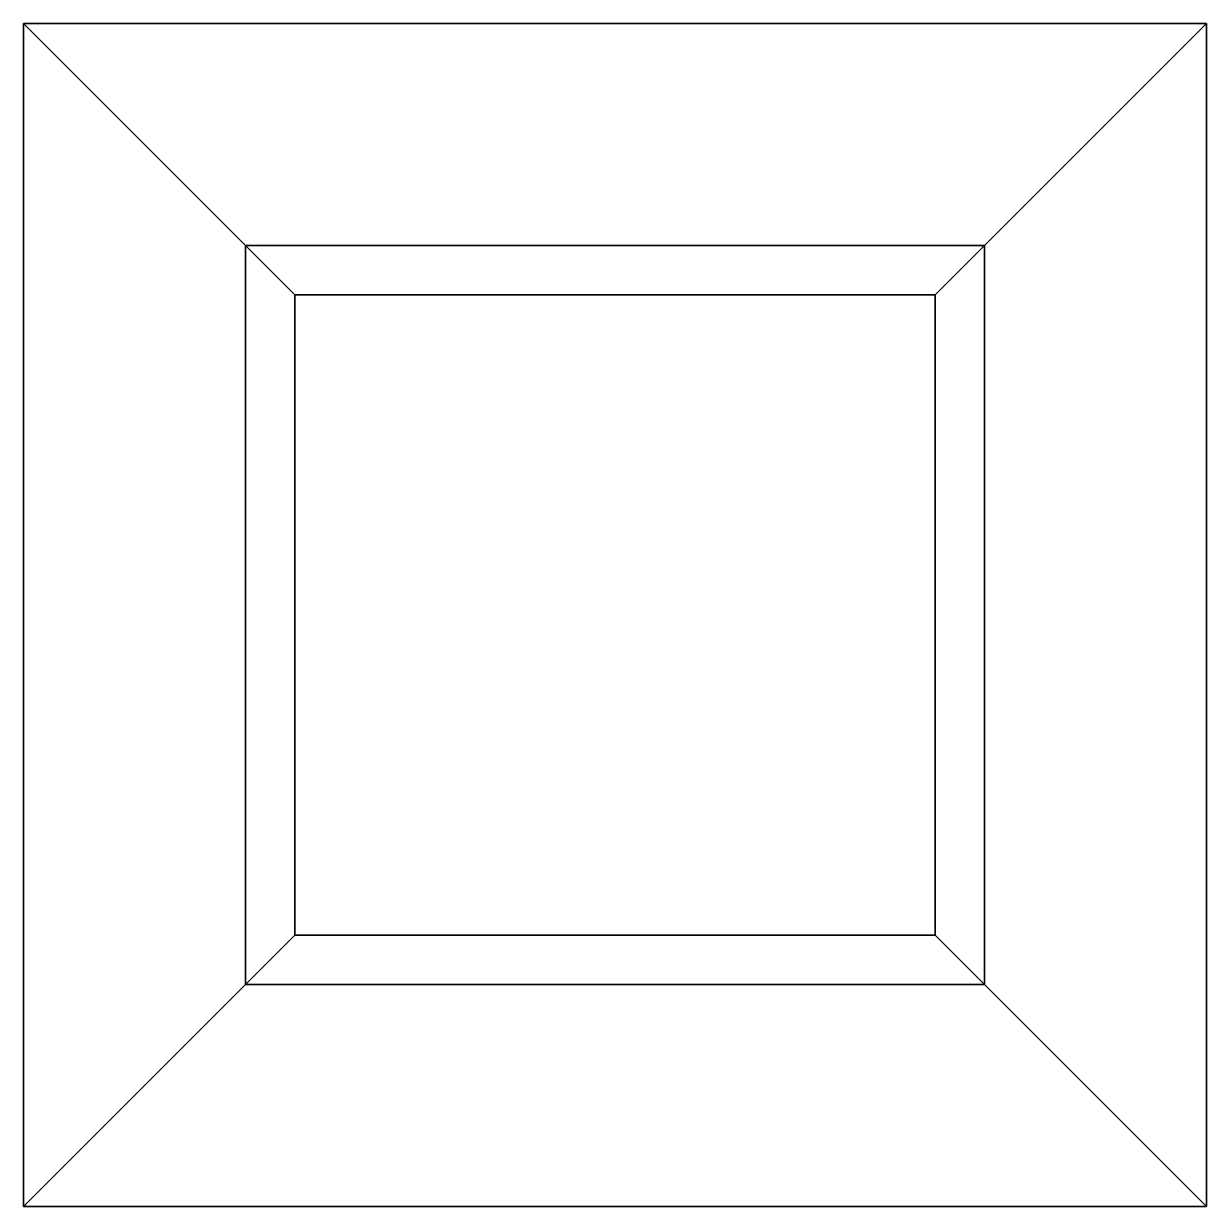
# Model space of a CAD drawing. Extents: x 0 to 2.44, y 0 to 2.44.
import ezdxf

# ---------------------------------------------------------------- set-up
doc = ezdxf.new("R2010")
doc.units = 0
doc.header["$LTSCALE"] = 2
doc.layers.get('0').update_dxf_attribs({"linetype": 'CONTINUOUS'})

msp = doc.modelspace()

# ---------------------------------------------------------------- linework, layer by layer
at = {"color": 0, "linetype": 'BYBLOCK'}
for points in [[(0, 0, 0.4064), (0, 2.4384, 0.4064), (0, 2.4384, 0.3302), (0, 0, 0.3302)], [(2.4384, 2.4384, 0.4064), (0, 2.4384, 0.4064), (0, 2.4384, 0.3302), (2.4384, 2.4384, 0.3302)], [(2.4384, 2.4384, 0.4064), (1.9812, 1.9812, 0.4064), (0.4572, 1.9812, 0.4064), (0, 2.4384, 0.4064)], [(0.4572, 1.9812, 0.4064), (0, 2.4384, 0.4064), (0, 0, 0.4064), (0.4572, 0.4572, 0.4064)], [(1.9812, 0.4572, 0.4064), (2.4384, 0, 0.4064), (2.4384, 2.4384, 0.4064), (1.9812, 1.9812, 0.4064)], [(2.4384, 0, 0.4064), (2.4384, 2.4384, 0.4064), (2.4384, 2.4384, 0.3302), (2.4384, 0, 0.3302)], [(0.4572, 0.4572, 0.762), (0.4572, 1.9812, 0.762), (0.4572, 1.9812), (0.4572, 0.4572)], [(1.9812, 1.9812, 0.762), (0.4572, 1.9812, 0.762), (0.4572, 1.9812), (1.9812, 1.9812)], [(0.4572, 0.4572, 0.762), (0.5588, 0.5588, 0.762), (0.5588, 1.8796, 0.762), (0.4572, 1.9812, 0.762)], [(0.5588, 1.8796, 0.762), (0.4572, 1.9812, 0.762), (1.9812, 1.9812, 0.762), (1.8796, 1.8796, 0.762)], [(1.9812, 1.9812, 0.762), (1.8796, 1.8796, 0.762), (1.8796, 0.5588, 0.762), (1.9812, 0.4572, 0.762)], [(1.9812, 0.4572, 0.762), (1.9812, 1.9812, 0.762), (1.9812, 1.9812), (1.9812, 0.4572)], [(0.5588, 0.5588, 0.762), (0.5588, 1.8796, 0.762), (0.5588, 1.8796, 0.5588), (0.5588, 0.5588, 0.5588)], [(1.8796, 1.8796, 0.762), (0.5588, 1.8796, 0.762), (0.5588, 1.8796, 0.5588), (1.8796, 1.8796, 0.5588)], [(1.8796, 0.5588, 0.762), (1.8796, 1.8796, 0.762), (1.8796, 1.8796, 0.5588), (1.8796, 0.5588, 0.5588)], [(1.8796, 0.5588, 0.762), (1.9812, 0.4572, 0.762), (0.4572, 0.4572, 0.762), (0.5588, 0.5588, 0.762)], [(1.8796, 0.5588, 0.762), (0.5588, 0.5588, 0.762), (0.5588, 0.5588, 0.5588), (1.8796, 0.5588, 0.5588)], [(0, 0, 0.4064), (0.4572, 0.4572, 0.4064), (1.9812, 0.4572, 0.4064), (2.4384, 0, 0.4064)], [(1.9812, 0.4572, 0.762), (0.4572, 0.4572, 0.762), (0.4572, 0.4572), (1.9812, 0.4572)], [(2.4384, 0, 0.4064), (0, 0, 0.4064), (0, 0, 0.3302), (2.4384, 0, 0.3302)]]:
    msp.add_3dface(points, dxfattribs=at)
at = {"color": 43, "linetype": 'BYBLOCK'}
msp.add_3dface([(0.5588, 0.5588, 0.5588), (0.5588, 1.8796, 0.5588), (1.8796, 1.8796, 0.5588), (1.8796, 0.5588, 0.5588)], dxfattribs=at)

doc.saveas('drawing.dxf')
